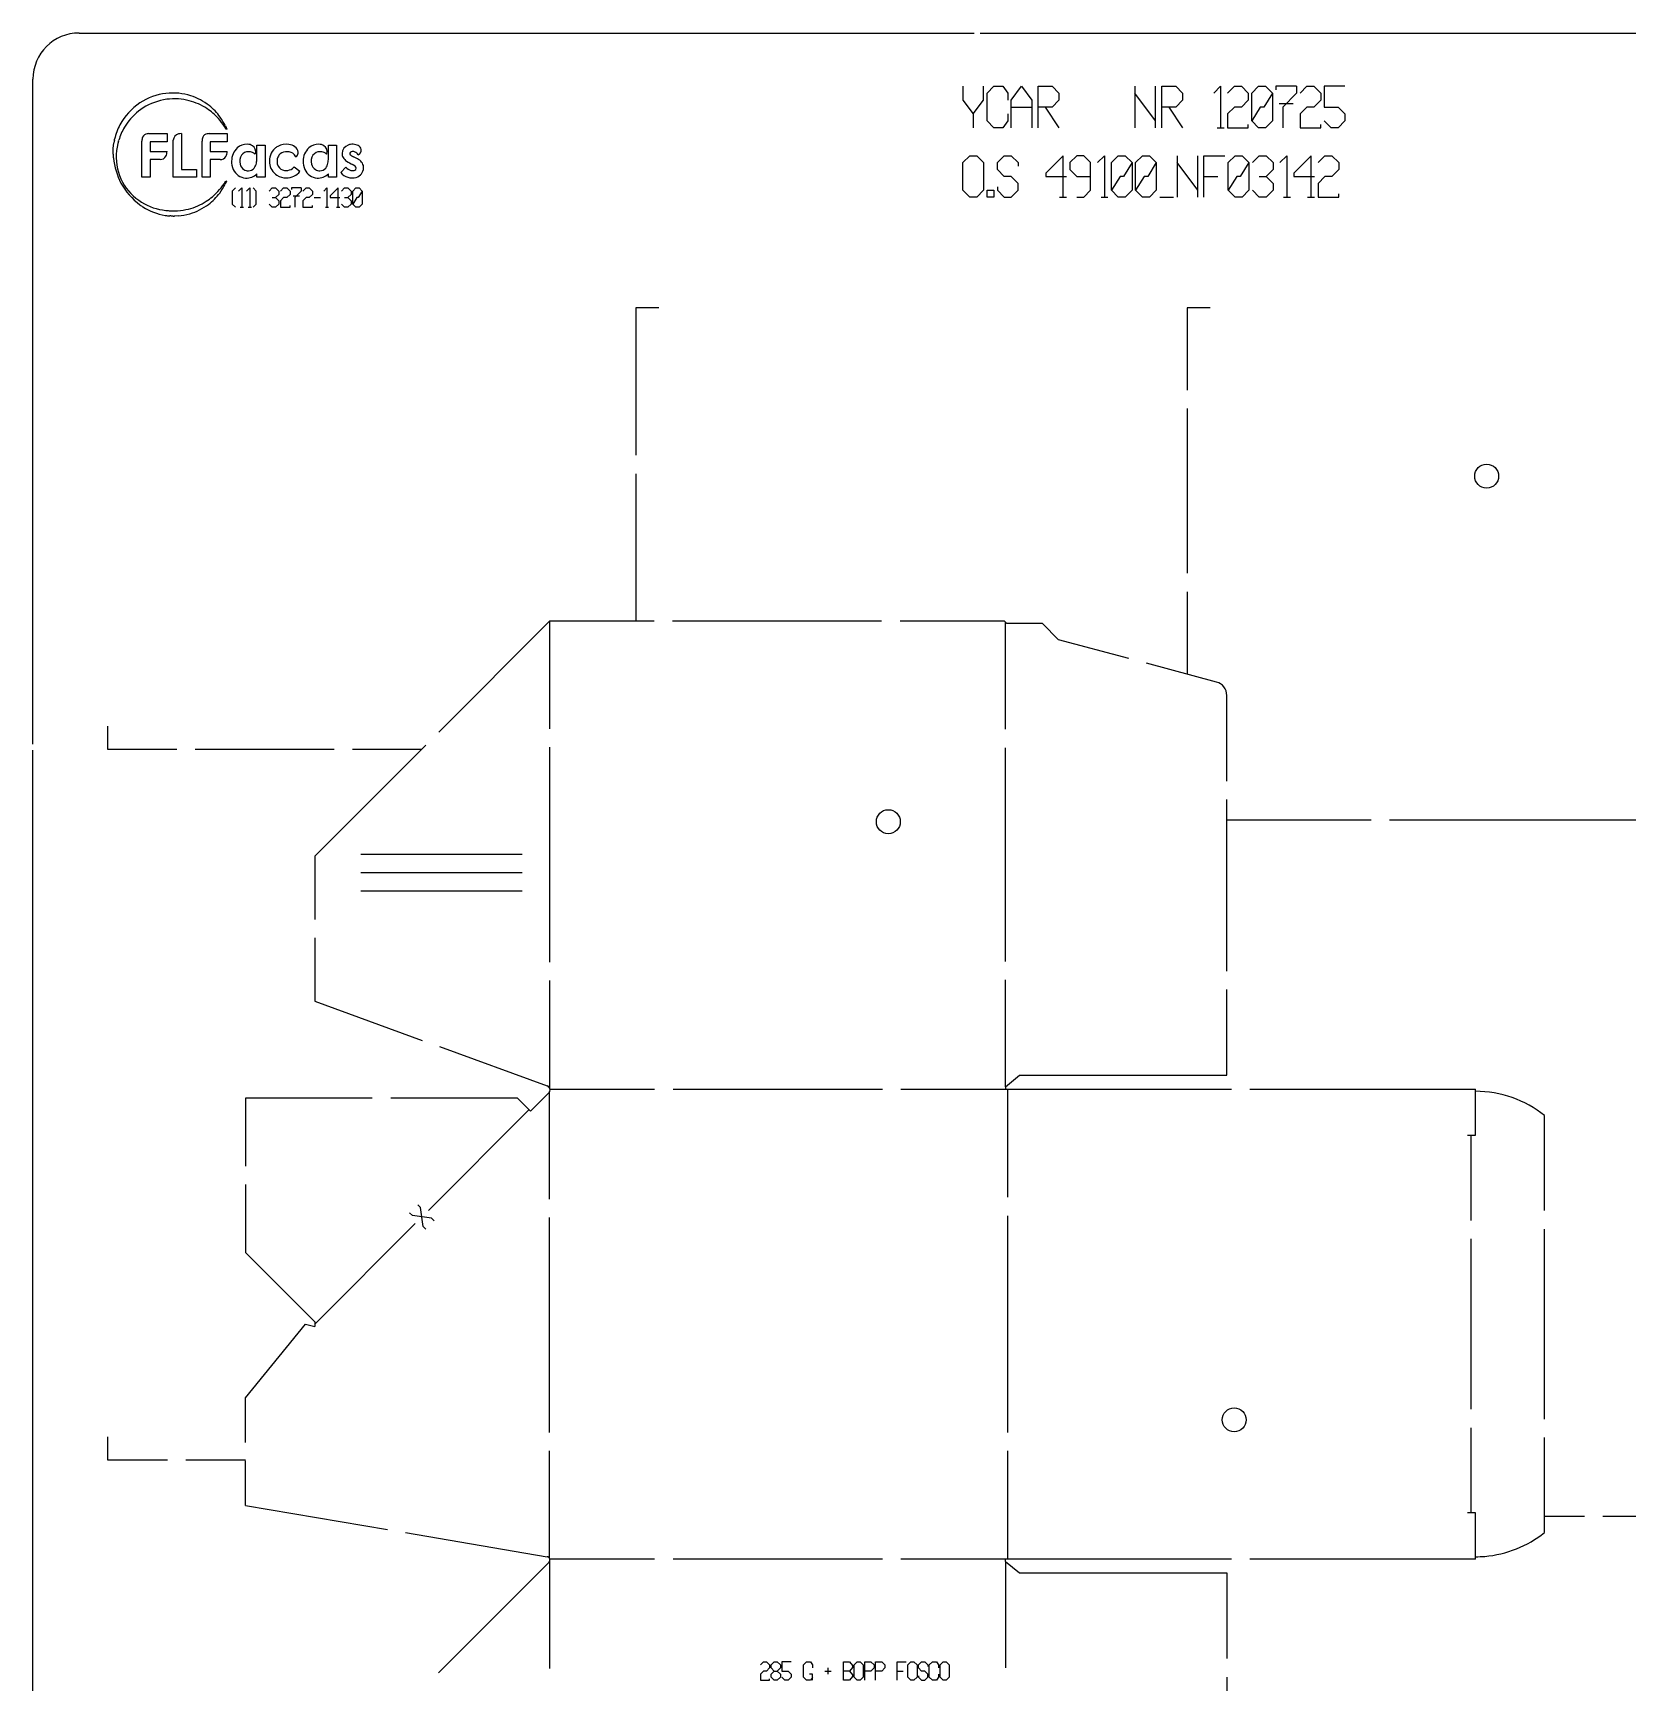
# Model space of a CAD drawing. Header units: metres. Extents: x 1293 to 2093, y 403 to 1003.
# Drawn here: x 1293.5 to 1639.6, y 645.2 to 1003.3 of the extents above; entities that cross this region are included whole.
import ezdxf

# ---------------------------------------------------------------- set-up
doc = ezdxf.new("R2010")
doc.units = ezdxf.units.M

msp = doc.modelspace()

# ---------------------------------------------------------------- linework, layer by layer
at = {"layer": '-1'}
for p, q in [((1303.490737, 1003.268957), (1497.840737, 1003.268957)), ((1499.140737, 1003.268957), (1887.840737, 1003.268957)), ((1293.490737, 848.918957), (1293.490737, 993.268957)), ((1495.3721, 991.699286), (1495.3721, 988.696845)), ((1495.3721, 988.696845), (1497.620269, 985.701727)), ((1497.620269, 985.701727), (1499.868438, 988.696845)), ((1499.868438, 988.696845), (1499.868438, 991.699286)), ((1500.62271, 990.198066), (1502.123931, 991.699286)), ((1500.62271, 984.200507), (1500.62271, 990.198066)), ((1502.123931, 991.699286), (1504.071856, 991.699286)), ((1504.071856, 991.699286), (1505.119049, 990.198066)), ((1505.119049, 990.198066), (1505.119049, 988.711492)), ((1505.873321, 988.696845), (1508.12149, 991.699286)), ((1505.873321, 982.699286), (1505.873321, 988.696845)), ((1508.12149, 991.699286), (1510.369659, 988.696845)), ((1510.369659, 988.696845), (1510.369659, 982.699286)), ((1511.72442, 991.699286), (1514.726861, 991.699286)), ((1511.72442, 982.699286), (1511.72442, 991.699286)), ((1514.726861, 991.699286), (1516.220758, 990.198066)), ((1516.220758, 988.696845), (1514.726861, 987.195625)), ((1516.220758, 990.198066), (1516.220758, 988.696845)), ((1532.726862, 991.699286), (1532.726862, 982.699286)), ((1537.223201, 984.200507), (1532.726862, 990.198066)), ((1537.223201, 982.699286), (1537.223201, 991.699286)), ((1538.577961, 991.699286), (1541.580402, 991.699286)), ((1538.577961, 982.699286), (1538.577961, 991.699286)), ((1541.580402, 991.699286), (1543.0743, 990.198066)), ((1543.0743, 988.696845), (1541.580402, 987.195625)), ((1543.0743, 990.198066), (1543.0743, 988.696845)), ((1549.826131, 990.198066), (1551.327352, 991.699286)), ((1551.327352, 991.699286), (1551.327352, 982.699286)), ((1552.828572, 990.198066), (1554.329793, 991.699286)), ((1554.329793, 991.699286), (1555.831013, 991.699286)), ((1555.831013, 991.699286), (1557.324911, 990.198066)), ((1557.324911, 988.696845), (1555.831013, 987.195625)), ((1557.324911, 990.198066), (1557.324911, 988.696845)), ((1558.079183, 990.198066), (1559.580403, 991.699286)), ((1558.079183, 984.200507), (1558.079183, 990.198066)), ((1559.580403, 991.699286), (1561.081624, 991.699286)), ((1562.575521, 990.198066), (1560.700827, 987.195625)), ((1561.081624, 991.699286), (1562.575521, 990.198066)), ((1562.575521, 990.198066), (1562.575521, 984.200507)), ((1567.826132, 991.699286), (1563.329793, 991.699286)), ((1563.329793, 991.699286), (1563.329793, 990.945015)), ((1567.826132, 990.198066), (1564.831014, 987.195625)), ((1567.826132, 991.699286), (1567.826132, 990.198066)), ((1568.580404, 990.198066), (1570.081624, 991.699286)), ((1570.081624, 991.699286), (1571.582845, 991.699286)), ((1571.582845, 991.699286), (1573.076742, 990.198066)), ((1573.076742, 988.696845), (1571.582845, 987.195625)), ((1573.076742, 990.198066), (1573.076742, 988.696845)), ((1578.327353, 991.699286), (1573.831014, 991.699286)), ((1573.831014, 991.699286), (1573.831014, 987.195625)), ((1497.620269, 985.701727), (1497.620269, 982.699286)), ((1505.119049, 985.701727), (1505.119049, 984.200507)), ((1505.873321, 987.195625), (1510.369659, 987.195625)), ((1514.726861, 987.195625), (1511.72442, 987.195625)), ((1513.22564, 987.195625), (1516.220758, 982.699286)), ((1541.580402, 987.195625), (1538.577961, 987.195625)), ((1540.079182, 987.195625), (1543.0743, 982.699286)), ((1554.329793, 987.195625), (1552.828572, 985.701727)), ((1552.828572, 985.701727), (1552.828572, 982.699286)), ((1555.831013, 987.195625), (1554.329793, 987.195625)), ((1559.953878, 987.195625), (1558.079183, 984.200507)), ((1560.700827, 987.195625), (1559.953878, 987.195625)), ((1564.076742, 987.949897), (1567.079183, 987.949897)), ((1564.831014, 987.195625), (1564.831014, 982.699286)), ((1570.081624, 987.195625), (1568.580404, 985.701727)), ((1568.580404, 985.701727), (1568.580404, 982.699286)), ((1571.582845, 987.195625), (1570.081624, 987.195625)), ((1573.831014, 987.195625), (1576.833455, 987.195625)), ((1576.833455, 987.195625), (1578.327353, 985.701727)), ((1578.327353, 985.701727), (1578.327353, 984.200507)), ((1318.652111, 981.426932), (1322.606594, 981.426932)), ((1322.606594, 981.426932), (1322.606594, 979.653022)), ((1325.735465, 981.426972), (1325.735465, 973.667681)), ((1331.705859, 981.426932), (1335.660342, 981.426932)), ((1335.463243, 982.353302), (1335.057789, 983.005054)), ((1335.264551, 983.12084), (1335.575398, 982.407363)), ((1335.575398, 982.407363), (1335.463243, 982.353302)), ((1335.660342, 981.426932), (1335.660342, 979.653022)), ((1502.123931, 982.699286), (1500.62271, 984.200507)), ((1504.071856, 982.699286), (1502.123931, 982.699286)), ((1505.119049, 984.200507), (1504.071856, 982.699286)), ((1550.580403, 982.699286), (1552.081624, 982.699286)), ((1552.828572, 982.699286), (1557.324911, 982.699286)), ((1557.324911, 982.699286), (1557.324911, 983.446235)), ((1559.580403, 982.699286), (1558.079183, 984.200507)), ((1561.081624, 982.699286), (1559.580403, 982.699286)), ((1562.575521, 984.200507), (1561.081624, 982.699286)), ((1568.580404, 982.699286), (1573.076742, 982.699286)), ((1573.076742, 982.699286), (1573.076742, 983.446235)), ((1575.332235, 982.699286), (1573.831014, 984.200507)), ((1576.833455, 982.699286), (1575.332235, 982.699286)), ((1578.327353, 984.200507), (1576.833455, 982.699286)), ((1310.901636, 976.970453), (1310.911318, 977.775107)), ((1310.911318, 977.775107), (1310.913739, 978.176929)), ((1310.913739, 978.176929), (1311.054941, 979.431818)), ((1311.161175, 979.961591), (1311.223578, 980.245953)), ((1311.654851, 977.737991), (1311.582233, 976.936968)), ((1311.690354, 978.138603), (1311.654851, 977.737991)), ((1311.764384, 978.515816), (1311.690354, 978.138603)), ((1311.910831, 979.266208), (1311.764384, 978.515816)), ((1317.149715, 971.948599), (1317.149715, 979.828921)), ((1322.606594, 979.653022), (1318.936938, 979.653022)), ((1318.936938, 979.653022), (1318.936938, 977.553741)), ((1318.936938, 977.553741), (1322.606594, 977.553741)), ((1323.947032, 971.948639), (1323.947032, 980.005061)), ((1330.203462, 971.948599), (1330.203462, 979.828921)), ((1335.660342, 979.653022), (1331.990685, 979.653022)), ((1331.990685, 979.653022), (1331.990685, 977.553741)), ((1331.990685, 977.553741), (1335.660342, 977.553741)), ((1342.105681, 978.962117), (1343.866681, 978.962117)), ((1342.105681, 976.078354), (1342.105681, 978.962117)), ((1343.866681, 978.962117), (1343.866681, 971.948578)), ((1357.624182, 978.962117), (1359.385182, 978.962117)), ((1357.624182, 976.078354), (1357.624182, 978.962117)), ((1359.385182, 978.962117), (1359.385182, 971.948578)), ((1321.102987, 975.820982), (1318.936938, 975.820982)), ((1318.936938, 975.820982), (1318.936938, 971.948599)), ((1334.156735, 975.820982), (1331.990685, 975.820982)), ((1331.990685, 975.820982), (1331.990685, 971.948599)), ((1350.164241, 974.223072), (1351.450194, 973.289117)), ((1360.332773, 973.018028), (1361.417412, 974.181941)), ((1495.3721, 975.135387), (1496.87332, 976.636608)), ((1495.3721, 969.137828), (1495.3721, 975.135387)), ((1496.87332, 976.636608), (1498.374541, 976.636608)), ((1498.374541, 976.636608), (1499.868438, 975.135387)), ((1499.868438, 975.135387), (1499.868438, 969.137828)), ((1502.87088, 975.135387), (1504.3721, 976.636608)), ((1502.87088, 973.634167), (1502.87088, 975.135387)), ((1504.3721, 976.636608), (1505.873321, 976.636608)), ((1505.873321, 976.636608), (1507.367218, 975.135387)), ((1507.367218, 975.135387), (1507.367218, 974.388439)), ((1517.121491, 976.636608), (1513.372101, 972.887218)), ((1517.121491, 967.636608), (1517.121491, 976.636608)), ((1520.116609, 976.636608), (1518.622711, 975.135387)), ((1518.622711, 975.135387), (1518.622711, 973.634167)), ((1521.61783, 976.636608), (1520.116609, 976.636608)), ((1523.11905, 975.135387), (1521.61783, 976.636608)), ((1523.11905, 969.137828), (1523.11905, 975.135387)), ((1524.620271, 975.135387), (1526.121491, 976.636608)), ((1526.121491, 976.636608), (1526.121491, 967.636608)), ((1527.622712, 975.135387), (1529.123932, 976.636608)), ((1527.622712, 969.137828), (1527.622712, 975.135387)), ((1529.123932, 976.636608), (1530.625153, 976.636608)), ((1532.11905, 975.135387), (1530.244356, 972.132946)), ((1530.625153, 976.636608), (1532.11905, 975.135387)), ((1532.11905, 975.135387), (1532.11905, 969.137828)), ((1532.873322, 975.135387), (1534.374543, 976.636608)), ((1532.873322, 969.137828), (1532.873322, 975.135387)), ((1534.374543, 976.636608), (1535.875763, 976.636608)), ((1537.369661, 975.135387), (1535.494966, 972.132946)), ((1535.875763, 976.636608), (1537.369661, 975.135387)), ((1537.369661, 975.135387), (1537.369661, 969.137828)), ((1541.873323, 976.636608), (1541.873323, 967.636608)), ((1546.369661, 969.137828), (1541.873323, 975.135387)), ((1546.369661, 967.636608), (1546.369661, 976.636608)), ((1547.724421, 976.636608), (1552.22076, 976.636608)), ((1547.724421, 967.636608), (1547.724421, 976.636608)), ((1552.975032, 975.135387), (1554.476252, 976.636608)), ((1552.975032, 969.137828), (1552.975032, 975.135387)), ((1554.476252, 976.636608), (1555.977473, 976.636608)), ((1557.471371, 975.135387), (1555.596676, 972.132946)), ((1555.977473, 976.636608), (1557.471371, 975.135387)), ((1557.471371, 975.135387), (1557.471371, 969.137828)), ((1558.225642, 975.135387), (1559.726863, 976.636608)), ((1559.726863, 976.636608), (1561.228084, 976.636608)), ((1561.228084, 976.636608), (1562.721981, 975.135387)), ((1562.721981, 975.135387), (1562.721981, 973.634167)), ((1564.223202, 975.135387), (1565.724422, 976.636608)), ((1565.724422, 976.636608), (1565.724422, 967.636608)), ((1570.975033, 976.636608), (1567.225643, 972.887218)), ((1570.975033, 967.636608), (1570.975033, 976.636608)), ((1572.476253, 975.135387), (1573.977474, 976.636608)), ((1573.977474, 976.636608), (1575.478694, 976.636608)), ((1575.478694, 976.636608), (1576.972592, 975.135387)), ((1576.972592, 975.135387), (1576.972592, 973.634167)), ((1318.936938, 971.948599), (1317.149715, 971.948599)), ((1328.984943, 971.948639), (1323.947032, 971.948639)), ((1325.735465, 973.667681), (1328.984943, 973.667681)), ((1328.984943, 973.667681), (1328.984943, 971.948639)), ((1331.990685, 971.948599), (1330.203462, 971.948599)), ((1334.961973, 970.556622), (1335.383766, 971.203532)), ((1335.493299, 971.144026), (1335.179829, 970.436802)), ((1335.383766, 971.203532), (1335.493299, 971.144026)), ((1342.105681, 971.948578), (1342.105681, 972.72015)), ((1343.866681, 971.948578), (1342.105681, 971.948578)), ((1357.624182, 971.948578), (1357.624182, 972.72015)), ((1359.385182, 971.948578), (1357.624182, 971.948578)), ((1504.3721, 972.132946), (1502.87088, 973.634167)), ((1505.873321, 972.132946), (1504.3721, 972.132946)), ((1507.367218, 970.639049), (1505.873321, 972.132946)), ((1507.367218, 969.137828), (1507.367218, 970.639049)), ((1513.372101, 972.887218), (1513.372101, 972.132946)), ((1513.372101, 972.132946), (1517.868439, 972.132946)), ((1518.622711, 973.634167), (1520.116609, 972.140269)), ((1520.116609, 972.140269), (1523.11905, 972.140269)), ((1529.497407, 972.132946), (1527.622712, 969.137828)), ((1530.244356, 972.132946), (1529.497407, 972.132946)), ((1534.748017, 972.132946), (1532.873322, 969.137828)), ((1535.494966, 972.132946), (1534.748017, 972.132946)), ((1547.724421, 972.132946), (1550.726862, 972.132946)), ((1554.849727, 972.132946), (1552.975032, 969.137828)), ((1555.596676, 972.132946), (1554.849727, 972.132946)), ((1559.726863, 972.132946), (1561.228084, 972.132946)), ((1562.721981, 973.634167), (1561.228084, 972.132946)), ((1561.228084, 972.132946), (1562.721981, 970.639049)), ((1562.721981, 970.639049), (1562.721981, 969.137828)), ((1567.225643, 972.887218), (1567.225643, 972.132946)), ((1567.225643, 972.132946), (1571.721981, 972.132946)), ((1573.977474, 972.132946), (1572.476253, 970.639049)), ((1572.476253, 970.639049), (1572.476253, 967.636608)), ((1575.478694, 972.132946), (1573.977474, 972.132946)), ((1576.972592, 973.634167), (1575.478694, 972.132946)), ((1337.431513, 969.647477), (1336.73311, 968.949074)), ((1336.73311, 968.949074), (1336.73311, 966.158869)), ((1338.126509, 968.949074), (1338.824912, 969.647477)), ((1338.824912, 969.647477), (1338.824912, 965.460466)), ((1339.870813, 968.949074), (1340.569216, 969.647477)), ((1340.569216, 969.647477), (1340.569216, 965.460466)), ((1341.966022, 968.949074), (1341.267619, 969.647477)), ((1341.966022, 966.158869), (1341.966022, 968.949074)), ((1344.756228, 968.949074), (1345.454631, 969.647477)), ((1345.454631, 969.647477), (1346.153034, 969.647477)), ((1345.454631, 967.552268), (1346.153034, 967.552268)), ((1346.153034, 969.647477), (1346.84803, 968.949074)), ((1346.84803, 968.250671), (1346.153034, 967.552268)), ((1346.153034, 967.552268), (1346.84803, 966.857272)), ((1346.84803, 968.949074), (1346.84803, 968.250671)), ((1346.84803, 966.857272), (1346.84803, 966.158869)), ((1347.198935, 968.949074), (1347.897338, 969.647477)), ((1347.897338, 967.552268), (1347.198935, 966.857272)), ((1347.198935, 966.857272), (1347.198935, 965.460466)), ((1347.897338, 969.647477), (1348.595741, 969.647477)), ((1348.595741, 967.552268), (1347.897338, 967.552268)), ((1348.595741, 969.647477), (1349.290737, 968.949074)), ((1349.290737, 968.250671), (1348.595741, 967.552268)), ((1349.290737, 968.949074), (1349.290737, 968.250671)), ((1351.733444, 969.647477), (1349.641642, 969.647477)), ((1349.641642, 969.647477), (1349.641642, 969.296572)), ((1349.98914, 967.903173), (1351.385946, 967.903173)), ((1351.733444, 968.949074), (1350.340045, 967.552268)), ((1350.340045, 967.552268), (1350.340045, 965.460466)), ((1351.733444, 969.647477), (1351.733444, 968.949074)), ((1352.084349, 968.949074), (1352.782752, 969.647477)), ((1352.782752, 967.552268), (1352.084349, 966.857272)), ((1352.084349, 966.857272), (1352.084349, 965.460466)), ((1352.782752, 969.647477), (1353.481155, 969.647477)), ((1353.481155, 967.552268), (1352.782752, 967.552268)), ((1353.481155, 969.647477), (1354.176152, 968.949074)), ((1354.176152, 968.250671), (1353.481155, 967.552268)), ((1354.176152, 968.949074), (1354.176152, 968.250671)), ((1354.527057, 967.552268), (1355.923863, 967.552268)), ((1356.618859, 968.949074), (1357.317262, 969.647477)), ((1357.317262, 969.647477), (1357.317262, 965.460466)), ((1359.759969, 969.647477), (1358.015665, 967.903173)), ((1358.015665, 967.903173), (1358.015665, 967.552268)), ((1358.015665, 967.552268), (1360.107467, 967.552268)), ((1359.759969, 965.460466), (1359.759969, 969.647477)), ((1360.458372, 968.949074), (1361.156775, 969.647477)), ((1361.156775, 969.647477), (1361.855178, 969.647477)), ((1361.156775, 967.552268), (1361.855178, 967.552268)), ((1361.855178, 969.647477), (1362.550175, 968.949074)), ((1362.550175, 968.250671), (1361.855178, 967.552268)), ((1361.855178, 967.552268), (1362.550175, 966.857272)), ((1362.550175, 968.949074), (1362.550175, 968.250671)), ((1362.550175, 966.857272), (1362.550175, 966.158869)), ((1362.901079, 968.949074), (1363.599482, 969.647477)), ((1362.901079, 966.158869), (1362.901079, 968.949074)), ((1363.773232, 967.552268), (1362.901079, 966.158869)), ((1363.599482, 969.647477), (1364.297886, 969.647477)), ((1364.12073, 967.552268), (1363.773232, 967.552268)), ((1364.992882, 968.949074), (1364.12073, 967.552268)), ((1364.297886, 969.647477), (1364.992882, 968.949074)), ((1364.992882, 968.949074), (1364.992882, 966.158869)), ((1496.87332, 967.636608), (1495.3721, 969.137828)), ((1498.374541, 967.636608), (1496.87332, 967.636608)), ((1499.868438, 969.137828), (1498.374541, 967.636608)), ((1500.62271, 969.137828), (1502.123931, 969.137828)), ((1500.62271, 967.636608), (1500.62271, 969.137828)), ((1502.123931, 967.636608), (1500.62271, 967.636608)), ((1502.123931, 969.137828), (1502.123931, 967.636608)), ((1502.87088, 969.884777), (1502.87088, 969.137828)), ((1502.87088, 969.137828), (1504.3721, 967.636608)), ((1504.3721, 967.636608), (1505.873321, 967.636608)), ((1505.873321, 967.636608), (1507.367218, 969.137828)), ((1516.374542, 967.636608), (1517.868439, 967.636608)), ((1520.116609, 967.636608), (1521.61783, 967.636608)), ((1521.61783, 967.636608), (1523.11905, 969.137828)), ((1525.374542, 967.636608), (1526.875763, 967.636608)), ((1529.123932, 967.636608), (1527.622712, 969.137828)), ((1530.625153, 967.636608), (1529.123932, 967.636608)), ((1532.11905, 969.137828), (1530.625153, 967.636608)), ((1534.374543, 967.636608), (1532.873322, 969.137828)), ((1535.875763, 967.636608), (1534.374543, 967.636608)), ((1537.369661, 969.137828), (1535.875763, 967.636608)), ((1538.123933, 967.636608), (1541.126374, 967.636608)), ((1554.476252, 967.636608), (1552.975032, 969.137828)), ((1555.977473, 967.636608), (1554.476252, 967.636608)), ((1557.471371, 969.137828), (1555.977473, 967.636608)), ((1559.726863, 967.636608), (1558.225642, 969.137828)), ((1561.228084, 967.636608), (1559.726863, 967.636608)), ((1562.721981, 969.137828), (1561.228084, 967.636608)), ((1564.977474, 967.636608), (1566.478694, 967.636608)), ((1570.228084, 967.636608), (1571.721981, 967.636608)), ((1572.476253, 967.636608), (1576.972592, 967.636608)), ((1576.972592, 967.636608), (1576.972592, 968.383556)), ((1323.307167, 964.684074), (1323.643365, 964.668469)), ((1323.922745, 963.539452), (1323.587086, 963.557405)), ((1323.643365, 964.668469), (1323.977411, 964.65334)), ((1324.150622, 964.657719), (1324.268893, 964.662417)), ((1324.268893, 964.662417), (1324.897447, 964.680774)), ((1324.976924, 963.572332), (1324.293705, 963.543487)), ((1336.73311, 966.158869), (1337.431513, 965.460466)), ((1338.477414, 965.460466), (1339.175817, 965.460466)), ((1340.221718, 965.460466), (1340.920121, 965.460466)), ((1341.267619, 965.460466), (1341.966022, 966.158869)), ((1345.454631, 965.460466), (1344.756228, 966.158869)), ((1346.153034, 965.460466), (1345.454631, 965.460466)), ((1346.84803, 966.158869), (1346.153034, 965.460466)), ((1347.198935, 965.460466), (1349.290737, 965.460466)), ((1349.290737, 965.460466), (1349.290737, 965.807964)), ((1352.084349, 965.460466), (1354.176152, 965.460466)), ((1354.176152, 965.460466), (1354.176152, 965.807964)), ((1356.969764, 965.460466), (1357.668167, 965.460466)), ((1359.412471, 965.460466), (1360.107467, 965.460466)), ((1361.156775, 965.460466), (1360.458372, 966.158869)), ((1361.855178, 965.460466), (1361.156775, 965.460466)), ((1362.550175, 966.158869), (1361.855178, 965.460466)), ((1363.599482, 965.460466), (1362.901079, 966.158869)), ((1364.297886, 965.460466), (1363.599482, 965.460466)), ((1364.992882, 966.158869), (1364.297886, 965.460466)), ((1429.390737, 943.643252), (1424.390737, 943.643252)), ((1424.390737, 943.643252), (1424.390737, 911.627167)), ((1549.035197, 943.643252), (1544.035197, 943.643252)), ((1544.035197, 943.643252), (1544.035197, 925.768246)), ((1544.035197, 921.768246), (1544.035197, 886.018235)), ((1424.390737, 907.627167), (1424.390737, 875.611082)), ((1544.035197, 882.018235), (1544.035197, 864.143229)), ((1405.664772, 875.611082), (1381.579022, 851.525332)), ((1405.664772, 875.611082), (1405.664794, 852.285121)), ((1428.3523, 875.611082), (1405.664772, 875.611082)), ((1477.727356, 875.611082), (1432.3523, 875.611082)), ((1504.414884, 875.611082), (1481.727356, 875.611082)), ((1504.914805, 875.11116), (1504.414884, 875.611082)), ((1504.664862, 852.173601), (1504.664862, 875.361103)), ((1512.664804, 875.11116), (1504.914805, 875.11116)), ((1516.164712, 871.611252), (1512.664804, 875.11116)), ((1531.371157, 867.536616), (1516.164712, 871.611252)), ((1550.441301, 862.426684), (1535.234855, 866.50132)), ((1552.664829, 840.924462), (1552.664829, 859.52891)), ((1309.664786, 852.883029), (1309.664786, 847.883029)), ((1378.750594, 848.696904), (1354.664844, 824.611154)), ((1293.490737, 558.918957), (1293.490737, 847.618957)), ((1309.664786, 847.883029), (1324.732769, 847.883029)), ((1328.732769, 847.883029), (1358.868736, 847.883029)), ((1362.868736, 847.883029), (1377.936719, 847.883029)), ((1405.664798, 848.285121), (1405.664843, 801.633198)), ((1504.664862, 801.798596), (1504.664862, 848.173601)), ((1552.664829, 799.715565), (1552.664829, 836.924462)), ((1584.023485, 832.440102), (1552.664829, 832.440102)), ((1650.740794, 832.440102), (1588.023485, 832.440102)), ((1354.664844, 824.611154), (1354.664875, 810.892386)), ((1399.664834, 825.01667), (1364.687134, 825.01667)), ((1399.664834, 821.01667), (1364.687134, 821.01667)), ((1399.664834, 817.01667), (1364.687134, 817.01667)), ((1354.664884, 806.892386), (1354.664915, 793.173618)), ((1405.664847, 797.633198), (1405.664869, 774.307237)), ((1504.664862, 774.611094), (1504.664862, 797.798596)), ((1552.664829, 777.111116), (1552.664829, 795.715565)), ((1354.664915, 793.173618), (1378.019755, 784.673148)), ((1381.778525, 783.305067), (1405.133366, 774.804596)), ((1504.664862, 774.611094), (1507.664884, 777.111187)), ((1507.664884, 777.111187), (1552.664829, 777.111116)), ((1405.664869, 750.226407), (1405.664869, 773.558457)), ((1405.726486, 774.111094), (1428.46108, 774.111094)), ((1432.46108, 774.111094), (1477.930268, 774.111094)), ((1481.930268, 774.111094), (1504.664862, 774.111094)), ((1504.664862, 774.611094), (1504.664862, 774.111094)), ((1504.664862, 774.111094), (1553.664887, 774.111094)), ((1505.164819, 750.611117), (1505.164819, 774.111129)), ((1557.664887, 774.111094), (1606.664912, 774.111094)), ((1606.664912, 764.111255), (1606.664912, 774.111094)), ((1367.16477, 772.111148), (1339.664839, 772.111197)), ((1339.664839, 772.111197), (1339.664839, 757.36103)), ((1398.6647, 772.111091), (1371.164769, 772.11114)), ((1401.485671, 769.290482), (1398.6647, 772.111091)), ((1405.472055, 773.276867), (1401.485671, 769.290482)), ((1401.164836, 769.611202), (1379.329054, 747.77542)), ((1621.664847, 747.728631), (1621.664847, 768.346176)), ((1604.964812, 764.111255), (1606.664912, 764.111255)), ((1605.664706, 764.111079), (1605.664706, 745.611074)), ((1339.664839, 753.36103), (1339.664839, 738.610863)), ((1377.619694, 748.422015), (1377.029974, 749.011735)), ((1378.209986, 744.300397), (1377.619694, 748.422015)), ((1376.500627, 744.946993), (1354.664844, 723.11121)), ((1375.854031, 746.656352), (1375.264311, 747.246072)), ((1379.975649, 746.06606), (1375.854031, 746.656352)), ((1380.565369, 745.47634), (1379.975649, 746.06606)), ((1405.664869, 699.562309), (1405.664869, 746.226407)), ((1505.164819, 699.611092), (1505.164819, 746.611117)), ((1378.799706, 743.710677), (1378.209986, 744.300397)), ((1605.664706, 741.611074), (1605.664706, 704.611064)), ((1621.664847, 702.493542), (1621.664847, 743.728631)), ((1339.664839, 738.610863), (1354.664844, 723.61121)), ((1354.664844, 723.61121), (1354.664844, 722.61121)), ((1339.664839, 707.111284), (1352.664844, 723.11121)), ((1352.664844, 723.11121), (1354.664844, 722.61121)), ((1339.664839, 697.429986), (1339.664839, 707.111284)), ((1309.664786, 698.643259), (1309.664786, 693.643259)), ((1605.664706, 700.611064), (1605.664706, 682.111059)), ((1621.664847, 677.875997), (1621.664847, 698.493542)), ((1405.664869, 672.230259), (1405.664869, 695.562309)), ((1505.164819, 672.111079), (1505.164819, 695.611092)), ((1309.664786, 693.643259), (1322.664786, 693.643259)), ((1326.664786, 693.643259), (1339.664786, 693.643259)), ((1339.664839, 683.748689), (1339.664839, 693.429986)), ((1339.664839, 683.748689), (1370.438641, 678.521845)), ((1606.664806, 682.110989), (1604.964706, 682.110989)), ((1606.664806, 672.11115), (1606.664806, 682.110989)), ((1630.301158, 681.380245), (1621.664847, 681.380245)), ((1651.573782, 681.380245), (1634.301158, 681.380245)), ((1374.382164, 677.852049), (1405.155965, 672.625205)), ((1405.5241, 671.47031), (1381.508686, 647.454896)), ((1405.664834, 671.675007), (1405.664834, 648.33306)), ((1428.44513, 672.111096), (1405.705255, 672.111079)), ((1477.924881, 672.111131), (1432.44513, 672.111098)), ((1504.664756, 672.11115), (1481.924881, 672.111134)), ((1504.664756, 671.61115), (1504.664756, 672.11115)), ((1553.664781, 672.11115), (1504.664756, 672.11115)), ((1504.664756, 671.61115), (1507.664884, 669.111057)), ((1504.664756, 671.61115), (1504.66478, 648.486133)), ((1606.664806, 672.11115), (1557.664781, 672.11115)), ((1507.664884, 669.111057), (1552.664829, 669.111092)), ((1552.664829, 669.111092), (1552.664829, 650.506653)), ((1451.421569, 649.139111), (1452.088778, 649.80632)), ((1452.088778, 649.80632), (1452.755987, 649.80632)), ((1452.755987, 649.80632), (1453.419942, 649.139111)), ((1453.419942, 648.471902), (1452.755987, 647.804693)), ((1453.419942, 649.139111), (1453.419942, 648.471902)), ((1453.755174, 649.139111), (1454.422383, 649.80632)), ((1453.755174, 648.471902), (1453.755174, 649.139111)), ((1454.422383, 647.804693), (1453.755174, 648.471902)), ((1454.422383, 649.80632), (1455.089592, 649.80632)), ((1455.089592, 649.80632), (1455.753546, 649.139111)), ((1455.753546, 648.471902), (1455.089592, 647.804693)), ((1455.753546, 649.139111), (1455.753546, 648.471902)), ((1458.087151, 649.80632), (1456.088778, 649.80632)), ((1456.088778, 649.80632), (1456.088778, 647.804693)), ((1460.755987, 649.139111), (1461.423196, 649.80632)), ((1460.755987, 646.473529), (1460.755987, 649.139111)), ((1461.423196, 649.80632), (1462.288941, 649.80632)), ((1462.288941, 649.80632), (1462.75436, 649.139111)), ((1462.75436, 649.139111), (1462.75436, 648.478411)), ((1466.090405, 648.471902), (1466.090405, 647.140738)), ((1469.423196, 649.80632), (1470.757615, 649.80632)), ((1469.423196, 645.80632), (1469.423196, 649.80632)), ((1470.757615, 649.80632), (1471.421569, 649.005669)), ((1471.421569, 648.605344), (1470.757615, 647.804693)), ((1471.421569, 649.005669), (1471.421569, 648.605344)), ((1471.756801, 649.139111), (1472.42401, 649.80632)), ((1471.756801, 646.473529), (1471.756801, 649.139111)), ((1472.42401, 649.80632), (1473.091219, 649.80632)), ((1473.091219, 649.80632), (1473.755174, 649.139111)), ((1473.755174, 649.139111), (1473.755174, 646.473529)), ((1474.090405, 649.80632), (1475.424824, 649.80632)), ((1474.090405, 645.80632), (1474.090405, 649.80632)), ((1475.424824, 649.80632), (1476.088778, 649.139111)), ((1476.088778, 648.471902), (1475.424824, 647.804693)), ((1476.088778, 649.139111), (1476.088778, 648.471902)), ((1476.42401, 649.80632), (1477.758428, 649.80632)), ((1476.42401, 645.80632), (1476.42401, 649.80632)), ((1477.758428, 649.80632), (1478.422383, 649.139111)), ((1478.422383, 648.471902), (1477.758428, 647.804693)), ((1478.422383, 649.139111), (1478.422383, 648.471902)), ((1481.091219, 649.80632), (1483.089592, 649.80632)), ((1481.091219, 645.80632), (1481.091219, 649.80632)), ((1483.424824, 649.139111), (1484.092033, 649.80632)), ((1483.424824, 646.473529), (1483.424824, 649.139111)), ((1484.092033, 649.80632), (1484.759242, 649.80632)), ((1484.759242, 649.80632), (1485.423196, 649.139111)), ((1485.423196, 649.139111), (1485.423196, 646.473529)), ((1485.758428, 649.139111), (1486.425637, 649.80632)), ((1485.758428, 648.471902), (1485.758428, 649.139111)), ((1486.425637, 647.804693), (1485.758428, 648.471902)), ((1486.425637, 649.80632), (1487.092846, 649.80632)), ((1487.092846, 649.80632), (1487.756801, 649.139111)), ((1487.756801, 649.139111), (1487.756801, 648.807134)), ((1488.092033, 649.139111), (1488.759242, 649.80632)), ((1488.092033, 646.473529), (1488.092033, 649.139111)), ((1488.759242, 649.80632), (1489.624986, 649.80632)), ((1489.624986, 649.80632), (1490.090405, 649.139111)), ((1490.090405, 649.139111), (1490.090405, 648.478411)), ((1490.425637, 649.139111), (1491.092846, 649.80632)), ((1490.425637, 646.473529), (1490.425637, 649.139111)), ((1491.092846, 649.80632), (1491.760056, 649.80632)), ((1491.760056, 649.80632), (1492.42401, 649.139111)), ((1492.42401, 649.139111), (1492.42401, 646.473529)), ((1452.088778, 647.804693), (1451.421569, 647.140738)), ((1451.421569, 647.140738), (1451.421569, 645.80632)), ((1451.421569, 645.80632), (1453.419942, 645.80632)), ((1452.755987, 647.804693), (1452.088778, 647.804693)), ((1453.419942, 645.80632), (1453.419942, 646.138297)), ((1453.755174, 647.140738), (1454.422383, 647.804693)), ((1453.755174, 646.473529), (1453.755174, 647.140738)), ((1454.422383, 645.80632), (1453.755174, 646.473529)), ((1454.422383, 647.804693), (1455.089592, 647.804693)), ((1455.089592, 645.80632), (1454.422383, 645.80632)), ((1455.089592, 647.804693), (1455.753546, 647.140738)), ((1455.753546, 646.473529), (1455.089592, 645.80632)), ((1455.753546, 647.140738), (1455.753546, 646.473529)), ((1456.088778, 647.804693), (1457.423196, 647.804693)), ((1456.755987, 645.80632), (1456.088778, 646.473529)), ((1457.423196, 645.80632), (1456.755987, 645.80632)), ((1457.423196, 647.804693), (1458.087151, 647.140738)), ((1458.087151, 646.473529), (1457.423196, 645.80632)), ((1458.087151, 647.140738), (1458.087151, 646.473529)), ((1461.423196, 645.80632), (1460.755987, 646.473529)), ((1462.288941, 645.80632), (1461.423196, 645.80632)), ((1462.75436, 647.140738), (1462.090405, 647.140738)), ((1462.75436, 646.379144), (1462.288941, 645.80632)), ((1462.75436, 645.80632), (1462.75436, 647.140738)), ((1465.423196, 647.804693), (1466.757615, 647.804693)), ((1470.757615, 647.804693), (1469.423196, 647.804693)), ((1470.757615, 645.80632), (1469.423196, 645.80632)), ((1470.757615, 647.804693), (1471.421569, 647.007297)), ((1471.421569, 646.606971), (1470.757615, 645.80632)), ((1471.421569, 647.007297), (1471.421569, 646.606971)), ((1472.42401, 645.80632), (1471.756801, 646.473529)), ((1473.091219, 645.80632), (1472.42401, 645.80632)), ((1473.755174, 646.473529), (1473.091219, 645.80632)), ((1475.424824, 647.804693), (1474.090405, 647.804693)), ((1477.758428, 647.804693), (1476.42401, 647.804693)), ((1481.091219, 647.804693), (1482.425637, 647.804693)), ((1484.092033, 645.80632), (1483.424824, 646.473529)), ((1484.759242, 645.80632), (1484.092033, 645.80632)), ((1485.423196, 646.473529), (1484.759242, 645.80632)), ((1485.758428, 646.805506), (1485.758428, 646.473529)), ((1485.758428, 646.473529), (1486.425637, 645.80632)), ((1487.092846, 647.804693), (1486.425637, 647.804693)), ((1486.425637, 645.80632), (1487.092846, 645.80632)), ((1487.756801, 647.140738), (1487.092846, 647.804693)), ((1487.092846, 645.80632), (1487.756801, 646.473529)), ((1487.756801, 646.473529), (1487.756801, 647.140738)), ((1488.759242, 645.80632), (1488.092033, 646.473529)), ((1489.624986, 645.80632), (1488.759242, 645.80632)), ((1490.090405, 646.473529), (1489.624986, 645.80632)), ((1490.090405, 647.140738), (1490.090405, 646.473529)), ((1491.092846, 645.80632), (1490.425637, 646.473529)), ((1491.760056, 645.80632), (1491.092846, 645.80632)), ((1492.42401, 646.473529), (1491.760056, 645.80632)), ((1552.664829, 646.506653), (1552.664829, 609.297773))]:
    msp.add_line(p, q, dxfattribs=at)
for centre in [(1609.090737, 907.118957), (1479.190737, 832.118957), (1554.290737, 702.318957)]:
    msp.add_circle(centre, 2.6, dxfattribs=at)
for centre, radius, start, end in [((1303.490737, 993.268957), 10, 90, 180), ((1323.833093, 977.343546), 12.907758, 96.534056, 123.571566), ((1324.321031, 975.948173), 13.055115, 97.922449, 122.019124), ((1323.854088, 975.418893), 14.823623, 84.960423, 95.768131), ((1324.244856, 975.607487), 13.382609, 86.394422, 97.398377), ((1324.035528, 975.088527), 13.914823, 75.89404, 85.668561), ((1323.854119, 977.392861), 12.858452, 72.415325, 84.187884), ((1323.797126, 975.331628), 13.740224, 57.078056, 74.682749), ((1323.71407, 977.288969), 13.000201, 51.882869, 71.965258), ((1324.405358, 976.760527), 13.710847, 124.216847, 151.309851), ((1324.225574, 976.371252), 12.646599, 122.668737, 144.63482), ((1323.426316, 975.323072), 13.95231, 42.274536, 55.818839), ((1323.75012, 977.44706), 12.853757, 36.097627, 51.574307), ((1322.827179, 974.969655), 14.634052, 33.304546, 41.720419), ((1323.69784, 977.533199), 12.845643, 25.784236, 35.649791), ((1322.842425, 977.678865), 11.899056, 151.575992, 167.54113), ((1325.830763, 975.749537), 14.351315, 150.542627, 162.740708), ((1325.179412, 975.694267), 13.816264, 144.63482, 149.014517), ((1318.474099, 980.097908), 1.317036, 99.128986, 154.79625), ((1318.626119, 979.151879), 2.275201, 89.345437, 99.128986), ((1325.42724, 979.916252), 1.48287, 104.13881, 176.566523), ((1325.660978, 978.988364), 2.439745, 88.250452, 104.13881), ((1331.527847, 980.097908), 1.317036, 99.128986, 154.79625), ((1331.679867, 979.151879), 2.275201, 89.345437, 99.128986), ((1322.365438, 977.439294), 11.484664, 167.313106, 170.008949), ((1322.325104, 976.566793), 10.758434, 162.796605, 165.468543), ((1297.14759, 984.36217), 15.598255, 342.796605, 343.789009), ((1319.810119, 979.828921), 2.660405, 161.825061, 180), ((1319.876109, 977.687737), 2.733772, 334.883285, 357.190529), ((1332.863867, 979.828921), 2.660405, 161.825061, 180), ((1332.993458, 977.679483), 2.669846, 333.169613, 357.300538), ((1340.530234, 975.468964), 3.920969, 133.053184, 180), ((1339.986484, 975.910995), 3.228177, 89.155996, 131.356802), ((1340.263994, 975.647526), 1.865852, 90, 143.855176), ((1339.943818, 976.831288), 2.309298, 58.424952, 87.761045), ((1340.355829, 975.255049), 2.260195, 69.281805, 92.328653), ((1340.240049, 977.485339), 1.599503, 345.73767, 55.195943), ((1348.612524, 975.441013), 3.795337, 133.306185, 185.827779), ((1348.339536, 975.590442), 3.500677, 119.486791, 131.732125), ((1348.473467, 975.396562), 3.735428, 80.871536, 119.811221), ((1348.591783, 975.256173), 2.248934, 97.837536, 138.935933), ((1348.633188, 974.955372), 2.552572, 60.007538, 97.837536), ((1348.611396, 975.948267), 3.169201, 56.230086, 81.751199), ((1349.308704, 977.167198), 1.771036, 8.010655, 53.061309), ((1356.048735, 975.468964), 3.920969, 133.053184, 180), ((1355.504985, 975.910995), 3.228177, 89.155996, 131.356802), ((1355.782697, 975.647288), 1.866089, 90, 143.851471), ((1355.462319, 976.831288), 2.309298, 58.424952, 87.761045), ((1355.875316, 975.257839), 2.257439, 69.266559, 92.351415), ((1355.75855, 977.485339), 1.599503, 345.73767, 55.195943), ((1362.657311, 977.02148), 2.070053, 110.367743, 176.859304), ((1362.863456, 976.466218), 2.662346, 87.053824, 110.367743), ((1362.770479, 976.975721), 0.553239, 108.488148, 153.728499), ((1362.914304, 976.194536), 1.344332, 72.177039, 103.73827), ((1362.854185, 976.322411), 2.80644, 63.453211, 87.015718), ((1363.6806, 977.803577), 1.07317, 292.052102, 11.184774), ((1363.432238, 977.669999), 1.34528, 14.716277, 59.823503), ((1323.775563, 977.312864), 12.87848, 181.52355, 185.23396), ((1326.225475, 977.811921), 15.366137, 186.25377, 207.499336), ((1323.42437, 976.408508), 11.853923, 177.444851, 207.707566), ((1321.164199, 977.169167), 1.349573, 267.400388, 331.60354), ((1334.226975, 977.15394), 1.334807, 266.983588, 329.398894), ((1340.60345, 975.376031), 3.995266, 178.66713, 205.071818), ((1340.7959, 975.424833), 2.430423, 147.013432, 194.002442), ((1340.408317, 975.32818), 2.03097, 194.002442, 236.543737), ((1340.263994, 975.049355), 1.666561, 270, 319.582181), ((1340.692804, 976.145972), 1.307674, 37.671616, 69.281805), ((1339.128036, 975.661368), 2.940683, 324.861161, 347.654814), ((1340.977621, 977.351805), 0.853371, 331.540129, 342.224597), ((1337.54364, 976.008132), 4.562581, 347.654814, 0.881878), ((1348.478082, 975.427291), 3.660197, 185.827779, 236.245719), ((1348.678087, 975.445224), 2.210051, 167.334185, 221.721078), ((1348.400895, 975.543637), 1.918349, 141.665218, 168.386761), ((1348.353612, 975.284799), 1.863586, 224.680027, 273.170941), ((1348.531273, 975.462714), 2.050194, 309.266651, 322.796609), ((1349.093586, 975.872456), 1.529313, 18.68899, 57.770651), ((1350.17457, 977.126574), 0.847947, 295.697851, 315.780121), ((1349.864293, 977.311953), 1.202504, 319.763587, 4.868326), ((1356.121951, 975.376031), 3.995266, 178.66713, 205.071818), ((1356.314279, 975.424836), 2.430251, 147.010901, 194.00354), ((1355.926824, 975.328207), 2.030928, 194.00354, 236.546962), ((1355.782697, 975.049013), 1.666218, 270, 319.587619), ((1356.212199, 976.147802), 1.305849, 37.63201, 69.266559), ((1354.646299, 975.661386), 2.940924, 324.864039, 347.65549), ((1356.496123, 977.351805), 0.853371, 331.540129, 342.224597), ((1353.061835, 976.008144), 4.562887, 347.65549, 0.881657), ((1362.355094, 977.111056), 1.764888, 179.226088, 209.754608), ((1363.296827, 977.850871), 2.954804, 213.148185, 234.251408), ((1363.280198, 975.777682), 2.452827, 220.584749, 251.089535), ((1369.314891, 987.596707), 14.403115, 237.473772, 243.462726), ((1362.603334, 977.095407), 0.351965, 159.164029, 224.237129), ((1363.310382, 977.842063), 1.380054, 225.968246, 239.830708), ((1367.190946, 985.180679), 9.68055, 241.802902, 245.031025), ((1361.91974, 972.70032), 2.2282, 53.984879, 64.475384), ((1358.007197, 965.45819), 12.075317, 59.173006, 65.031025), ((1362.448272, 973.427379), 1.329334, 33.067923, 53.984879), ((1362.937919, 976.268535), 1.266656, 25.253308, 72.169445), ((1363.139817, 973.919217), 0.482698, 328.717409, 28.928503), ((1363.017874, 974.106059), 2.261764, 287.168209, 356.785057), ((1362.575861, 973.413746), 2.906596, 32.812935, 56.143634), ((1363.317391, 974.017487), 1.959062, 358.880591, 29.72365), ((1325.729371, 977.958317), 14.997977, 208.87065, 232.986922), ((1323.134533, 976.452542), 11.619094, 208.564374, 238.562672), ((1324.70621, 977.371612), 12.313601, 316.40407, 326.395825), ((1323.962616, 975.985583), 12.514585, 323.531223, 333.679932), ((1340.002864, 975.095056), 3.332205, 205.071818, 263.923219), ((1340.207803, 975.1854), 1.803481, 239.358871, 271.785461), ((1339.818913, 975.02145), 3.24427, 267.017529, 314.818523), ((1348.484332, 975.933009), 4.093439, 240.108963, 270), ((1348.456697, 975.735571), 2.311505, 270, 306.4159), ((1348.639737, 975.280545), 3.444482, 267.414112, 324.679458), ((1355.521365, 975.095056), 3.332205, 205.071818, 263.923219), ((1355.726493, 975.185631), 1.803712, 239.360866, 271.785653), ((1355.337415, 975.02145), 3.24427, 267.017529, 314.818523), ((1362.777752, 974.883294), 3.075246, 217.339893, 287.168209), ((1362.871507, 974.831644), 1.427642, 254.303093, 283.871629), ((1362.999674, 974.139335), 0.725987, 287.152648, 319.575467), ((1324.331549, 976.939769), 12.229103, 283.866549, 303.669466), ((1323.753261, 978.038535), 13.464761, 303.125308, 317.14503), ((1324.661671, 975.380185), 11.592799, 306.696466, 323.883824), ((1325.062746, 977.663552), 14.365685, 234.402344, 237.482411), ((1323.673998, 977.433508), 12.737535, 238.793701, 263.881937), ((1324.353369, 976.550806), 13.046056, 237.482411, 260.510437), ((1323.610074, 972.271062), 8.702375, 260.691694, 267.414649), ((1323.784626, 976.138935), 11.464808, 262.642601, 267.613192), ((1322.321896, 943.742215), 19.85554, 86.346652, 87.414649), ((1324.039305, 966.723658), 3.186338, 267.903579, 272.396276), ((1323.95968, 968.782466), 4.129164, 270.246025, 272.650434), ((1324.35445, 959.192837), 4.351074, 90.799931, 92.396276), ((1323.581701, 980.168495), 15.54351, 274.855856, 283.697702), ((1324.062511, 975.706448), 12.168522, 274.309597, 286.6279), ((1323.958744, 976.195064), 12.666463, 286.445192, 307.04325), ((1549.664829, 859.52891), 3, 360, 74.999714), ((1404.816075, 773.932847), 0.927696, 315, 69.999993), ((1606.664389, 749.609193), 24.001839, 51.319928, 89.999173), ((1606.664389, 696.61298), 24.001839, 274.835732, 308.680072), ((1405.041737, 671.952673), 0.682164, 315, 80.360464), ((1606.664389, 696.61298), 24.001839, 270.000827, 274.835732)]:
    msp.add_arc(centre, radius, start, end, dxfattribs=at)

doc.saveas('drawing.dxf')
